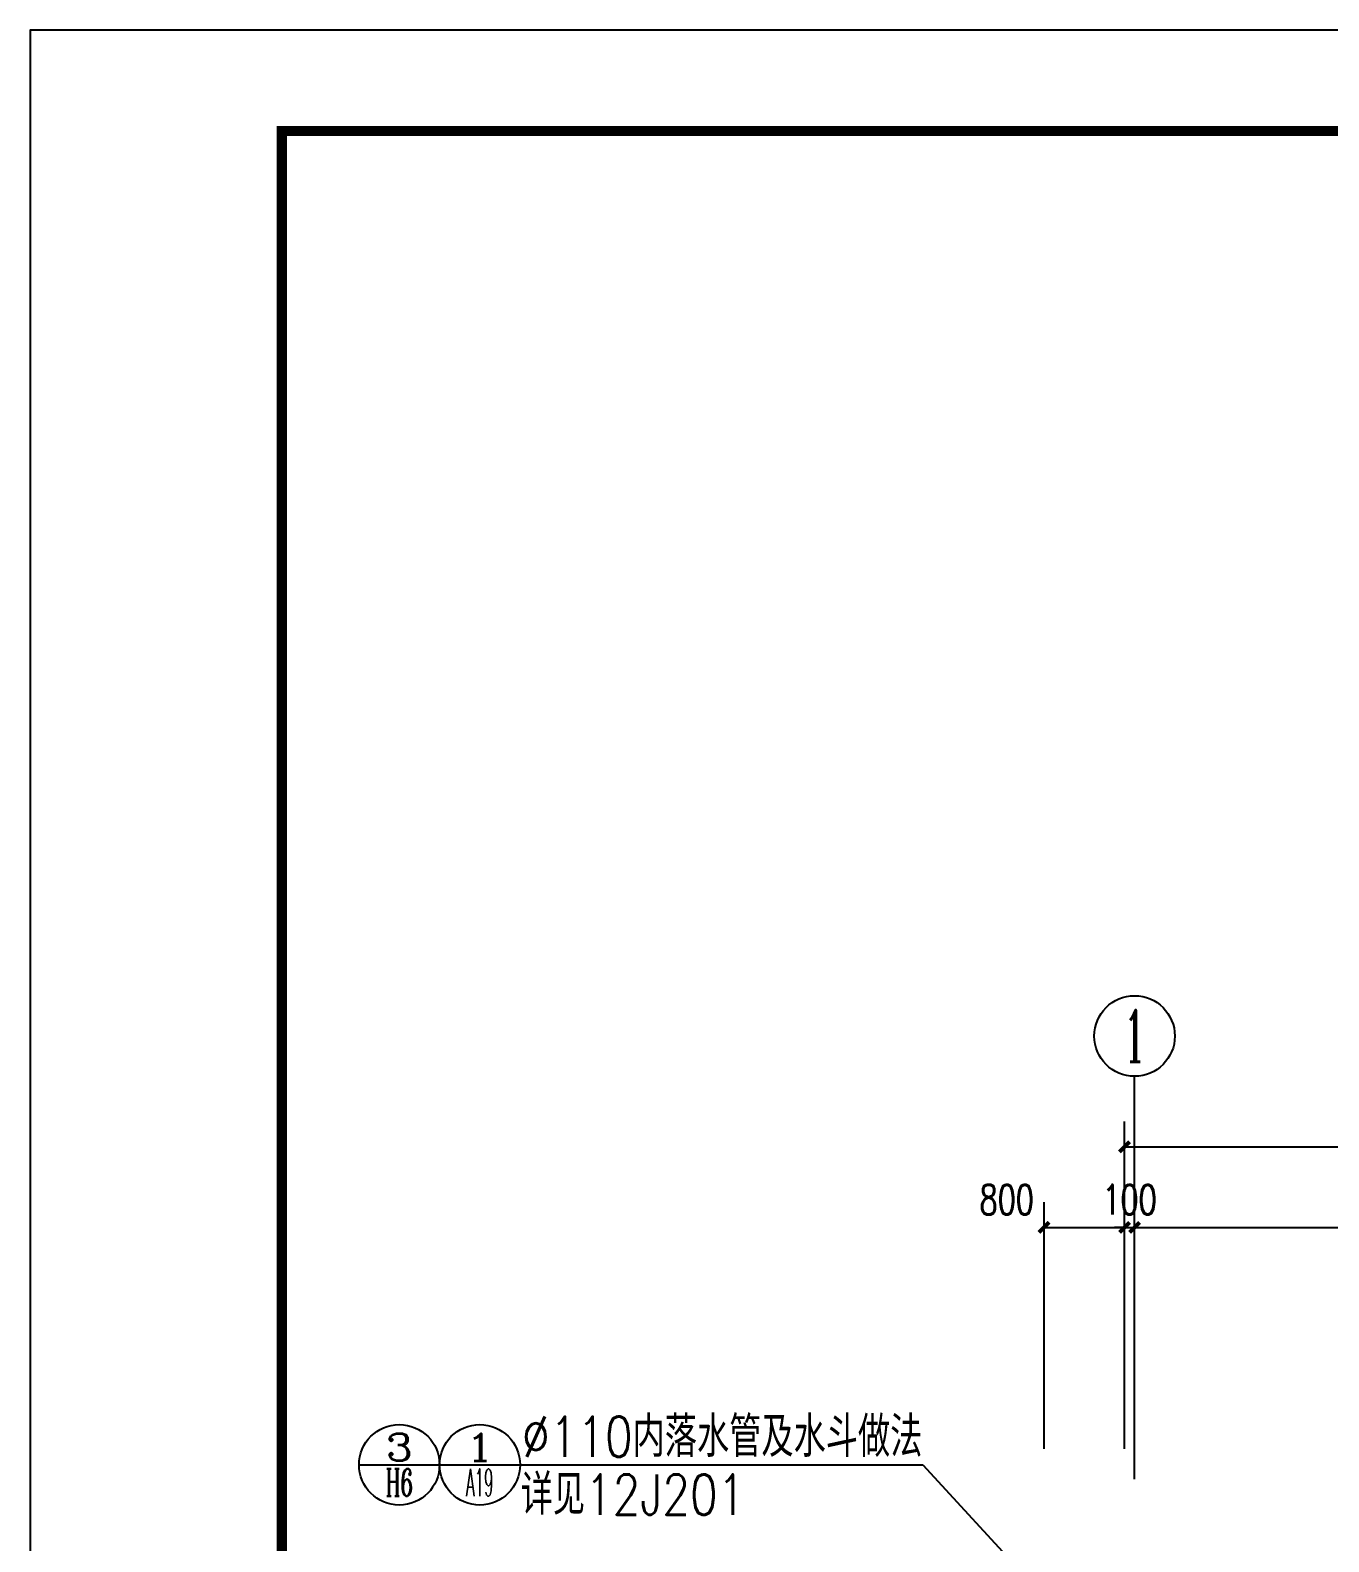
# Model space of a CAD drawing. Extents: x 6250600 to 6678662, y -692028 to -290561.
# Drawn here: x 6407592 to 6420495, y -652471 to -637457 of the extents above; entities that cross this region are included whole.
import ezdxf
from ezdxf.enums import TextEntityAlignment as Align

# ---------------------------------------------------------------- set-up
doc = ezdxf.new("R2010")
doc.units = 0
doc.header["$LTSCALE"] = 1000
doc.header["$MEASUREMENT"] = 0
doc.layers.get('0').update_dxf_attribs({"linetype": 'CONTINUOUS'})
doc.layers.get('Defpoints').update_dxf_attribs({"linetype": 'CONTINUOUS'})
for name, color, linetype in [('AXIS', 3, 'CONTINUOUS'), ('AXIS_TEXT', 7, 'CONTINUOUS'), ('PUB_DIM', 3, 'CONTINUOUS'), ('PUB_TITLE', 4, 'CONTINUOUS')]:
    doc.layers.add(name, color=color, linetype=linetype)
doc.styles.add('_HZTXT', font='txt.shx', dxfattribs={"width": 0.8, "bigfont": 'HZTXT.shx'})
doc.styles.add('_TCH_AXIS', font='COMPLEX', dxfattribs={"bigfont": 'GBCBIG'})
doc.styles.add('_TCH_DIM_T3', font='SIMPLEX', dxfattribs={"width": 0.705882, "bigfont": 'GBCBIG'})
doc.styles.add('COMP', font='COMPLEX', dxfattribs={"bigfont": 'hztxt'})
doc.styles.add('COMPLEX', font='COMPLEX')
doc.dimstyles.new('_TCH_ARCH&&100', dxfattribs={"dimtxt": 297.5, "dimasz": 100, "dimexe": 250, "dimexo": 300, "dimgap": 126.25, "dimtad": 1, "dimdec": 0, "dimzin": 0, "dimdsep": 46, "dimtxsty": '_TCH_DIM_T3', "dimblk": 'ARCHTICK', "dimcen": 0.09, "dimclrt": 7, "dimazin": 2, "dimtfac": 1, "dimtdec": 0, "dimtix": 1, "dimtmove": 2, "dimatfit": 3, "dimfxl": 0, "dimtolj": 1, "dimtzin": 0, "dimarcsym": 0})

# ---------------------------------------------------------------- blocks, each defined once
blk = doc.blocks.new('_INDEX')
blk.add_line((-0.5, 0), (0.5, 0))
blk.add_circle((0, 0), 0.5)
at = {"style": 'COMP'}
for tag, width, p, p2 in [('1', 2.333333, (-0.17, 0.05), (0.17, 0.05)), ('-', 1.166667, (-0.17, -0.39), (0.17, -0.39))]:
    blk.add_attdef(tag, text='', height=0.34, dxfattribs=dict(at, width=width)).set_placement(p, p2, align=Align.FIT)
blk = doc.blocks.new('_AXISO')
blk.add_circle((0, 0), 0.5)
at = {"layer": 'AXIS_TEXT', "style": 'COMPLEX', "width": 1.041667}
blk.add_attdef('A', text='', height=0.56, dxfattribs=at).set_placement((-0.25, -0.28), (0.25, -0.28), align=Align.FIT)
blk = doc.blocks.new('_ArchTick')
at = {"color": 0, "linetype": 'ByBlock', "const_width": 0.4}
blk.add_lwpolyline([(-0.5, -0.5), (0.5, 0.5)], dxfattribs=at)
blk = doc.blocks.new('*D240')
at = {"layer": 'AXIS', "color": 0, "lineweight": -2, "transparency": 16777216}
for p, q in [((6418465, -651548), (6418465, -648298)), ((6440665, -651548), (6440665, -648298)), ((6418465, -648548), (6440665, -648548))]:
    blk.add_line(p, q, dxfattribs=at)
at = {"layer": 'Defpoints', "color": 0, "transparency": 16777216}
for p in [(6440665, -648548), (6418465, -651848), (6440665, -651848)]:
    blk.add_point(p, dxfattribs=at)
at = {"layer": 'AXIS', "color": 0, "lineweight": -2, "transparency": 16777216, "xscale": 100, "yscale": 100, "zscale": 100, "rotation": 180}
blk.add_blockref('_ArchTick', (6418465, -648548), dxfattribs=at)
at = {"layer": 'AXIS', "color": 0, "lineweight": -2, "transparency": 16777216, "xscale": 100, "yscale": 100, "zscale": 100}
blk.add_blockref('_ArchTick', (6440665, -648548), dxfattribs=at)
at = {"layer": 'AXIS', "color": 7, "transparency": 16777216, "insert": (6429565, -648273), "char_height": 297.5, "attachment_point": 5, "style": '_TCH_DIM_T3'}
blk.add_mtext('\\A1;22200', dxfattribs=at)
blk = doc.blocks.new('*D241')
at = {"layer": 'AXIS', "color": 0, "lineweight": -2, "transparency": 16777216}
for p, q in [((6417665, -651548), (6417665, -649098)), ((6418465, -651548), (6418465, -649098)), ((6417665, -649348), (6418465, -649348))]:
    blk.add_line(p, q, dxfattribs=at)
at = {"layer": 'Defpoints', "color": 0, "transparency": 16777216}
for p in [(6418465, -649348), (6417665, -651848), (6418465, -651848)]:
    blk.add_point(p, dxfattribs=at)
at = {"layer": 'AXIS', "color": 0, "lineweight": -2, "transparency": 16777216, "xscale": 100, "yscale": 100, "zscale": 100, "rotation": 180}
blk.add_blockref('_ArchTick', (6417665, -649348), dxfattribs=at)
at = {"layer": 'AXIS', "color": 0, "lineweight": -2, "transparency": 16777216, "xscale": 100, "yscale": 100, "zscale": 100}
blk.add_blockref('_ArchTick', (6418465, -649348), dxfattribs=at)
at = {"layer": 'AXIS', "color": 7, "transparency": 16777216, "insert": (6417295, -649073), "char_height": 297.5, "attachment_point": 5, "style": '_TCH_DIM_T3'}
blk.add_mtext('\\A1;800', dxfattribs=at)
blk = doc.blocks.new('*D242')
at = {"layer": 'AXIS', "color": 0, "lineweight": -2, "transparency": 16777216}
for p, q in [((6418465, -651548), (6418465, -649098)), ((6418565, -651548), (6418565, -649098)), ((6418465, -649348), (6418365, -649348)), ((6418465, -649348), (6418565, -649348)), ((6418565, -649348), (6418665, -649348))]:
    blk.add_line(p, q, dxfattribs=at)
at = {"layer": 'Defpoints', "color": 0, "transparency": 16777216}
for p in [(6418565, -649348), (6418465, -651848), (6418565, -651848)]:
    blk.add_point(p, dxfattribs=at)
at = {"layer": 'AXIS', "color": 0, "lineweight": -2, "transparency": 16777216, "xscale": 100, "yscale": 100, "zscale": 100}
blk.add_blockref('_ArchTick', (6418465, -649348), dxfattribs=at)
at = {"layer": 'AXIS', "color": 0, "lineweight": -2, "transparency": 16777216, "xscale": 100, "yscale": 100, "zscale": 100, "rotation": 180}
blk.add_blockref('_ArchTick', (6418565, -649348), dxfattribs=at)
at = {"layer": 'AXIS', "color": 7, "transparency": 16777216, "insert": (6418515, -649073), "char_height": 297.5, "attachment_point": 5, "style": '_TCH_DIM_T3'}
blk.add_mtext('\\A1;100', dxfattribs=at)
blk = doc.blocks.new('*D243')
at = {"layer": 'AXIS', "color": 0, "lineweight": -2, "transparency": 16777216}
for p, q in [((6418565, -651548), (6418565, -649098)), ((6425965, -651548), (6425965, -649098)), ((6418565, -649348), (6425965, -649348))]:
    blk.add_line(p, q, dxfattribs=at)
at = {"layer": 'Defpoints', "color": 0, "transparency": 16777216}
for p in [(6425965, -649348), (6418565, -651848), (6425965, -651848)]:
    blk.add_point(p, dxfattribs=at)
at = {"layer": 'AXIS', "color": 0, "lineweight": -2, "transparency": 16777216, "xscale": 100, "yscale": 100, "zscale": 100, "rotation": 180}
blk.add_blockref('_ArchTick', (6418565, -649348), dxfattribs=at)
at = {"layer": 'AXIS', "color": 0, "lineweight": -2, "transparency": 16777216, "xscale": 100, "yscale": 100, "zscale": 100}
blk.add_blockref('_ArchTick', (6425965, -649348), dxfattribs=at)
at = {"layer": 'AXIS', "color": 7, "transparency": 16777216, "insert": (6422265, -649073), "char_height": 297.5, "attachment_point": 5, "style": '_TCH_DIM_T3'}
blk.add_mtext('\\A1;7400', dxfattribs=at)

msp = doc.modelspace()

# ---------------------------------------------------------------- linework, layer by layer
at = {"layer": 'AXIS', "color": 0}
msp.add_line((6418564.8, -651847.7), (6418564.8, -647847.7), dxfattribs=at)
at = {"layer": 'PUB_DIM'}
for p, q in [((6411026.6, -651706.4), (6416461, -651706.4)), ((6416461, -651706.4), (6418614.8, -654047.7))]:
    msp.add_line(p, q, dxfattribs=at)
at = {"layer": 'PUB_TITLE', "color": 4}
msp.add_lwpolyline([(6407591.7, -679457.3), (6466991.7, -679457.3), (6466991.7, -637457.3), (6407591.7, -637457.3)], close=True, dxfattribs=at)
at = {"layer": 'PUB_TITLE', "color": 4, "const_width": 100}
msp.add_lwpolyline([(6410091.7, -678457.3), (6465991.7, -678457.3), (6465991.7, -638457.3), (6410091.7, -638457.3)], close=True, dxfattribs=at)

# ---------------------------------------------------------------- block references
at = {"layer": 'AXIS', "color": 0}
ref = msp.add_blockref('_AXISO', (6418564.8, -647447.7), dxfattribs=dict(at, xscale=800, yscale=800, zscale=800))
ref.add_attrib('A', '1', dxfattribs={"layer": 'AXIS_TEXT', "color": 0, "height": 514.7, "style": '_TCH_AXIS'}).set_placement((6418454.5, -647705.1), (6418675.1, -647705.1), align=Align.FIT)
at = {"layer": 'PUB_DIM'}
ref = msp.add_blockref('_INDEX', (6411258.8, -651706.4), dxfattribs=dict(at, xscale=800, yscale=800, zscale=800))
ref.add_attrib('1', '3', dxfattribs={"layer": '0', "height": 272, "style": 'COMP', "width": 1.5}).set_placement((6411122.8, -651666.4), (6411394.8, -651666.4), align=Align.FIT)
ref.add_attrib('-', 'H6', dxfattribs={"layer": '0', "height": 272, "style": 'COMP', "width": 0.552632}).set_placement((6411122.8, -652018.4), (6411394.8, -652018.4), align=Align.FIT)
ref = msp.add_blockref('_INDEX', (6412058.8, -651706.4), dxfattribs=dict(at, xscale=800, yscale=800, zscale=800))
ref.add_attrib('1', '1', dxfattribs={"layer": '0', "height": 272, "style": 'COMP', "width": 2.333333}).set_placement((6411922.8, -651666.4), (6412194.8, -651666.4), align=Align.FIT)
ref.add_attrib('-', 'A19', dxfattribs={"layer": '0', "height": 272, "style": 'COMP', "width": 0.42}).set_placement((6411922.8, -652018.4), (6412194.8, -652018.4), align=Align.FIT)

# ---------------------------------------------------------------- texts
at = {"layer": 'PUB_DIM', "style": '_HZTXT', "width": 0.8}
for s, p in [('%%C110内落水管及水斗做法', (6412479.4, -651627.5)), ('详见12J201', (6412464.7, -652202))]:
    msp.add_text(s, height=400, dxfattribs=at).set_placement(p)

# ---------------------------------------------------------------- dimensions: what is measured, and where the dimension line sits
at = {"layer": 'AXIS', "color": 0}
for p1, p2, distance, picture, middle in [((6418464.8, -651847.7), (6440664.8, -651847.7), 3300, '*D240', (6429564.8, -648272.7)), ((6418464.8, -651847.7), (6418564.8, -651847.7), 2500, '*D242', (6418514.8, -649072.7)), ((6418564.8, -651847.7), (6425964.8, -651847.7), 2500, '*D243', (6422264.8, -649072.7))]:
    dim = msp.add_aligned_dim(p1=p1, p2=p2, distance=distance, dimstyle='_TCH_ARCH&&100', dxfattribs=at)
    dim.commit()
    dim.dimension.update_dxf_attribs({"geometry": picture, "text_midpoint": middle})
dim = msp.add_linear_dim(base=(6418464.8, -649347.7), p1=(6417664.8, -651847.7), p2=(6418464.8, -651847.7), angle=0, dimstyle='_TCH_ARCH&&100', dxfattribs=at)
dim.commit()
dim.dimension.update_dxf_attribs({"geometry": '*D241', "text_midpoint": (6417294.8, -649072.7), "dimtype": 161})

doc.saveas('drawing.dxf')
